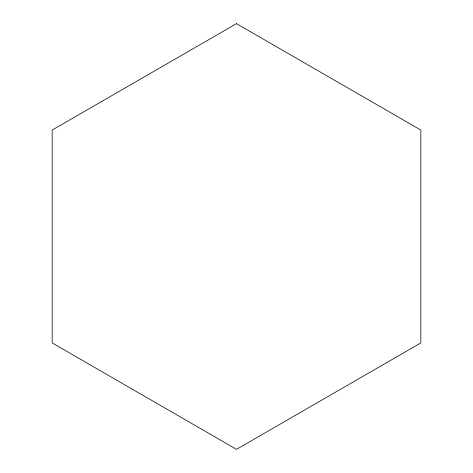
<?xml version="1.0" encoding="UTF-8"?>
<svg xmlns="http://www.w3.org/2000/svg" width="473" height="473" viewBox="0 0 473 473"><rect width="100%" height="100%" fill="white"/><g stroke="black" fill="none" stroke-linecap="round" stroke-linejoin="round"><path stroke-width="0.71" d="M236.5 23.65L52.166 130.075L52.166 342.925L236.5 449.35L420.834 342.925L420.834 130.075L236.5 23.65"/></g></svg>
